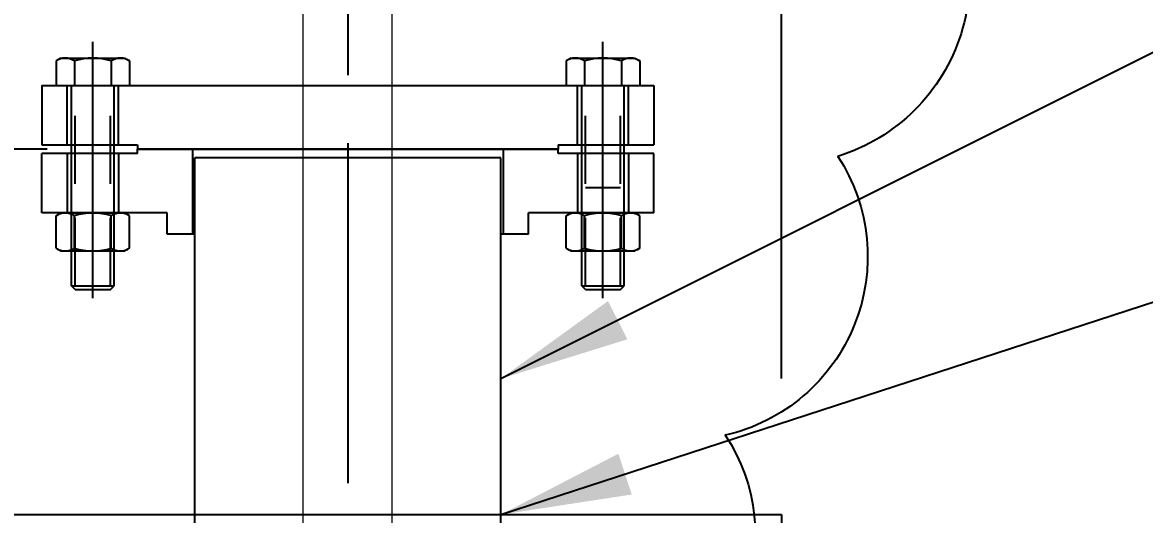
# Model space of a CAD drawing. Extents: x -36 to 1116, y 36 to 900.
# Drawn here: x 151.4 to 200.89, y 550.33 to 572.05 of the extents above; entities that cross this region are included whole.
import ezdxf

# ---------------------------------------------------------------- set-up
doc = ezdxf.new("R2010")
doc.units = 0
doc.header["$LTSCALE"] = 12
doc.header["$MEASUREMENT"] = 0
doc.header["$PDMODE"] = 33
doc.header["$PDSIZE"] = -0.5
doc.linetypes.add('CENTER', pattern=[2, 1.25, -0.25, 0.25, -0.25])
doc.linetypes.add('HIDDEN', pattern=[0.375, 0.25, -0.125])
doc.layers.get('Defpoints').update_dxf_attribs({"linetype": 'CONTINUOUS'})
for name, color, linetype in [('4 PIPE', 7, 'CONTINUOUS'), ('4-150-BLIND', 14, 'CONTINUOUS'), ('4-150-RFSO', 14, 'CONTINUOUS'), ('5-8-11NC-HHBOLT', 32, 'CONTINUOUS'), ('5-8-11NC-HHNUT', 32, 'CONTINUOUS'), ('CENTER', 6, 'CENTER'), ('COVER', 3, 'CONTINUOUS'), ('DIM', 1, 'CONTINUOUS')]:
    doc.layers.add(name, color=color, linetype=linetype)
doc.layers.add('AM_0', color=7, linetype='CONTINUOUS', lineweight=30)
doc.styles.add('ROMANS', font='ROMANS.shx', dxfattribs={"width": 0.85, "height": 5.76})
doc.styles.get("Standard").update_dxf_attribs({"font": 'sanss___.ttf'})
doc.dimstyles.get("Standard").update_dxf_attribs({"dimtxt": 0.18, "dimasz": 0.18, "dimexe": 0.18, "dimexo": 0.0625, "dimgap": 0.09, "dimtad": 0, "dimtih": 1, "dimtoh": 1, "dimdec": 4, "dimzin": 0, "dimdsep": 46, "dimtxsty": 'Standard', "dimcen": 0.09, "dimadec": 0, "dimazin": 0, "dimtfac": 1, "dimtdec": 4, "dimtofl": 0, "dimtmove": 0, "dimatfit": 3, "dimfxl": 1, "dimtolj": 1, "dimtzin": 0, "dimarcsym": 0})

# ---------------------------------------------------------------- blocks, each defined once
blk = doc.blocks.new('*D216')
at = {"layer": 'Defpoints', "color": 0, "transparency": 16777216}
for p in [(158.479, 566.454), (143.985, 546.579), (161.01, 546.579)]:
    blk.add_point(p, dxfattribs=at)
at = {"layer": 'DIM', "color": 0, "lineweight": -2, "transparency": 16777216}
for p, q in [((143.985, 572.214), (143.985, 577.974)), ((152.479, 566.454), (140.985, 566.454)), ((155.01, 546.579), (140.985, 546.579)), ((143.985, 540.819), (143.985, 535.059)), ((143.985, 535.059), (138.225, 535.059))]:
    blk.add_line(p, q, dxfattribs=at)
at = {"layer": 'DIM', "color": 0, "transparency": 16777216}
for points in [[(143.025, 572.214), (144.945, 572.214), (143.985, 566.454)], [(143.025, 540.819), (144.945, 540.819), (143.985, 546.579)]]:
    blk.add_solid(points, dxfattribs=at)
at = {"layer": 'DIM', "color": 0, "transparency": 16777216, "insert": (128.179, 535.059), "char_height": 5.76, "attachment_point": 5, "style": 'ROMANS'}
blk.add_mtext('\\A1;6{\\H1x;\\S5/8;}"', dxfattribs=at)
blk = doc.blocks.new('*D217')
at = {"layer": 'Defpoints', "color": 0, "transparency": 16777216}
for p in [(165.751, 633.877), (165.751, 614.719), (184.876, 550.329)]:
    blk.add_point(p, dxfattribs=at)
at = {"layer": 'DIM', "color": 0, "lineweight": -2, "transparency": 16777216}
for p, q in [((165.751, 620.719), (165.751, 636.877)), ((184.876, 556.329), (184.876, 636.877)), ((159.991, 633.877), (154.231, 633.877)), ((190.636, 633.877), (196.396, 633.877))]:
    blk.add_line(p, q, dxfattribs=at)
at = {"layer": 'DIM', "color": 0, "transparency": 16777216}
for points in [[(159.991, 634.837), (159.991, 632.917), (165.751, 633.877)], [(190.636, 634.837), (190.636, 632.917), (184.876, 633.877)]]:
    blk.add_solid(points, dxfattribs=at)
at = {"layer": 'DIM', "color": 0, "transparency": 16777216, "insert": (144.185, 633.877), "char_height": 5.76, "attachment_point": 5, "style": 'ROMANS'}
blk.add_mtext('\\A1;6{\\H1x;\\S3/8;}"', dxfattribs=at)

msp = doc.modelspace()

# ---------------------------------------------------------------- linework, layer by layer
at = {"layer": '4 PIPE'}
for p, q in [((159.00062, 546.57948), (159.00062, 566.07948)), ((172.50062, 566.07948), (159.00062, 566.07948)), ((172.50062, 546.57948), (172.50062, 566.07948))]:
    msp.add_line(p, q, dxfattribs=at)
at = {"layer": '4-150-BLIND'}
for p, q in [((152.25062, 569.26698), (179.25062, 569.26698)), ((152.25062, 569.26698), (152.25062, 566.64198)), ((153.37562, 566.64198), (153.37562, 569.26698)), ((155.62562, 566.64198), (155.62562, 569.26698)), ((175.87562, 566.64198), (175.87562, 569.26698)), ((178.12562, 566.64198), (178.12562, 569.26698)), ((179.25062, 569.26698), (179.25062, 566.64198)), ((152.25062, 566.64198), (156.46937, 566.64198)), ((156.46937, 566.64198), (156.46937, 566.45448)), ((156.46937, 566.45448), (175.03187, 566.45448)), ((175.03187, 566.64198), (179.25062, 566.64198)), ((175.03187, 566.64198), (175.03187, 566.45448))]:
    msp.add_line(p, q, dxfattribs=at)
at = {"layer": '4-150-RFSO'}
for p, q in [((152.25062, 563.64198), (152.25062, 566.26698)), ((156.46937, 566.26698), (152.25062, 566.26698)), ((153.37562, 566.26698), (153.37562, 563.64198)), ((155.62562, 566.26698), (155.62562, 563.64198)), ((175.03187, 566.45448), (156.46937, 566.45448)), ((156.46937, 566.26698), (156.46937, 566.45448)), ((158.89562, 566.45448), (158.89562, 562.70448)), ((172.60562, 566.45448), (172.60562, 562.70448)), ((175.03187, 566.26698), (175.03187, 566.45448)), ((179.25062, 566.26698), (175.03187, 566.26698)), ((175.87562, 566.26698), (175.87562, 563.64198)), ((178.12562, 566.26698), (178.12562, 563.64198)), ((179.25062, 563.64198), (179.25062, 566.26698)), ((157.78187, 563.64198), (152.25062, 563.64198)), ((157.78187, 562.70448), (157.78187, 563.64198)), ((179.25062, 563.64198), (173.71937, 563.64198)), ((173.71937, 562.70448), (173.71937, 563.64198)), ((159.00062, 562.70448), (157.78187, 562.70448)), ((173.71937, 562.70448), (172.50062, 562.70448))]:
    msp.add_line(p, q, dxfattribs=at)
at = {"layer": '5-8-11NC-HHBOLT'}
for p, q in [((153.09437, 570.47598), (152.87683, 570.35038)), ((152.87683, 570.35038), (152.87683, 569.26698)), ((153.09437, 570.47598), (155.90687, 570.47598)), ((153.68872, 570.35038), (153.68872, 569.26698)), ((155.31252, 570.35038), (155.31252, 569.26698)), ((155.90687, 570.47598), (156.12442, 570.35038)), ((156.12442, 570.35038), (156.12442, 569.26698)), ((175.59437, 570.47598), (175.37683, 570.35038)), ((175.37683, 570.35038), (175.37683, 569.26698)), ((175.59437, 570.47598), (178.40687, 570.47598)), ((176.18872, 570.35038), (176.18872, 569.26698)), ((177.81252, 570.35038), (177.81252, 569.26698)), ((178.40687, 570.47598), (178.62442, 570.35038)), ((178.62442, 570.35038), (178.62442, 569.26698)), ((152.87683, 569.26698), (156.12442, 569.26698)), ((153.56312, 560.42928), (153.56312, 569.26698)), ((155.43812, 560.42928), (155.43812, 569.26698)), ((175.37683, 569.26698), (178.62442, 569.26698)), ((176.06312, 560.42928), (176.06312, 569.26698)), ((177.93812, 560.42928), (177.93812, 569.26698)), ((176.22542, 564.76698), (177.77582, 564.76698)), ((153.56312, 560.42928), (155.43812, 560.42928)), ((153.72542, 560.26698), (153.56312, 560.42928)), ((155.27582, 560.26698), (155.43812, 560.42928)), ((176.06312, 560.42928), (177.93812, 560.42928)), ((176.22542, 560.26698), (176.06312, 560.42928)), ((177.77582, 560.26698), (177.93812, 560.42928)), ((153.72542, 560.26698), (155.27582, 560.26698)), ((176.22542, 560.26698), (177.77582, 560.26698))]:
    msp.add_line(p, q, dxfattribs=at)
at = {"layer": '5-8-11NC-HHBOLT', "linetype": 'HIDDEN'}
for p, q in [((153.72542, 560.42928), (153.72542, 569.26698)), ((155.27582, 560.42928), (155.27582, 569.26698)), ((176.22542, 560.42928), (176.22542, 569.26698)), ((177.77582, 560.42928), (177.77582, 569.26698))]:
    msp.add_line(p, q, dxfattribs=at)
at = {"layer": '5-8-11NC-HHBOLT'}
for centre, radius, start, end in [((153.28277, 569.75716), 0.71883, 55.615753, 124.384247), ((154.50062, 567.78908), 2.6869, 72.412046, 107.587954), ((155.71847, 569.75716), 0.71883, 55.615753, 124.384247), ((175.78277, 569.75716), 0.71883, 55.615753, 124.384247), ((177.00062, 567.78908), 2.6869, 72.412046, 107.587954), ((178.21847, 569.75716), 0.71883, 55.615753, 124.384247)]:
    msp.add_arc(centre, radius, start, end, dxfattribs=at)
at = {"layer": '5-8-11NC-HHNUT'}
for p, q in [((152.87683, 563.51638), (153.09437, 563.64198)), ((152.87683, 562.09058), (152.87683, 563.51638)), ((153.09437, 563.64198), (155.90687, 563.64198)), ((153.68872, 562.09058), (153.68872, 563.51638)), ((155.31252, 562.09058), (155.31252, 563.51638)), ((156.12442, 563.51638), (155.90687, 563.64198)), ((156.12442, 562.09058), (156.12442, 563.51638)), ((175.37683, 563.51638), (175.59437, 563.64198)), ((175.37683, 562.09058), (175.37683, 563.51638)), ((175.59437, 563.64198), (178.40687, 563.64198)), ((176.18872, 562.09058), (176.18872, 563.51638)), ((177.81252, 562.09058), (177.81252, 563.51638)), ((178.62442, 563.51638), (178.40687, 563.64198)), ((178.62442, 562.09058), (178.62442, 563.51638)), ((152.87683, 562.09058), (153.09437, 561.96498)), ((153.09437, 561.96498), (155.90687, 561.96498)), ((156.12442, 562.09058), (155.90687, 561.96498)), ((175.37683, 562.09058), (175.59437, 561.96498)), ((175.59437, 561.96498), (178.40687, 561.96498)), ((178.62442, 562.09058), (178.40687, 561.96498))]:
    msp.add_line(p, q, dxfattribs=at)
for centre, radius, start, end in [((153.28277, 562.92316), 0.71883, 55.615753, 124.384247), ((154.50062, 560.95508), 2.6869, 72.412046, 107.587954), ((155.71847, 562.92316), 0.71883, 55.615753, 124.384247), ((175.78277, 562.92316), 0.71883, 55.615753, 124.384247), ((177.00062, 560.95508), 2.6869, 72.412046, 107.587954), ((178.21847, 562.92316), 0.71883, 55.615753, 124.384247), ((153.28277, 562.68381), 0.71883, 235.615753, 304.384247), ((154.50062, 564.65188), 2.6869, 252.412046, 287.587954), ((155.71847, 562.68381), 0.71883, 235.615753, 304.384247), ((175.78277, 562.68381), 0.71883, 235.615753, 304.384247), ((177.00062, 564.65188), 2.6869, 252.412046, 287.587954), ((178.21847, 562.68381), 0.71883, 235.615753, 304.384247)]:
    msp.add_arc(centre, radius, start, end, dxfattribs=at)
at = {"layer": 'AM_0', "lineweight": 18}
for p, q in [((163.76408, 574.89948), (163.76408, 541.85298)), ((167.70908, 541.85298), (167.70908, 574.89948))]:
    msp.add_line(p, q, dxfattribs=at)
at = {"layer": 'CENTER'}
for p, q in [((165.75062, 590.71933), (165.75062, 234.38669)), ((154.50062, 559.88752), (154.50062, 571.19355)), ((177.00062, 559.88752), (177.00062, 571.19355))]:
    msp.add_line(p, q, dxfattribs=at)
at = {"layer": 'COVER'}
for p, q in [((88.87562, 550.32948), (184.87562, 550.32948)), ((184.87562, 550.32948), (184.87562, 549.57948))]:
    msp.add_line(p, q, dxfattribs=at)
at = {"layer": 'DIM'}
msp.add_lwpolyline([(145.44374, 554.69236, -0.52056705), (143.4988, 567.65095, -0.52056705), (143.4988, 567.65095, -0.52056705), (151.49467, 578.2338, -0.52056705), (151.49467, 578.2338, -0.52056705), (164.02875, 583.20126, -0.52056705), (164.02875, 583.20126, -0.52056705), (179.8044, 584.92907, -0.52056705), (179.8044, 584.92907, -0.52056705), (191.47406, 579.0977, -0.52056705), (191.47406, 579.0977, -0.52056705), (187.36807, 566.13912, -0.52056705), (187.36807, 566.13912, -0.52056705), (182.39766, 553.82846, -0.52056705), (182.39766, 553.82846, -0.52056705), (177.64335, 541.73377, -0.52056705), (177.64335, 541.73377, -0.52056705), (172.45684, 529.63909, -0.52056705), (172.45684, 529.63909, -0.52056705), (159.49055, 529.63909, -0.52056705), (159.49055, 529.63909, -0.52056705), (152.5752, 542.16573, -0.52056705), (152.5752, 542.16573, -0.52056705)], format="xyb", close=True, dxfattribs=at)

# ---------------------------------------------------------------- dimensions: what is measured, and where the dimension line sits
dim = msp.add_linear_dim(base=(165.75062, 633.8765), p1=(184.87562, 550.32948), p2=(165.75062, 614.71933), dimstyle='Standard', override={"dimscale": 48, "dimtxt": 5.76, "dimasz": 0.12, "dimexe": 0.0625, "dimexo": 0.125, "dimgap": 0.1, "dimlfac": 0.333333, "dimzin": 3, "dimlunit": 4, "dimpost": '\\X', "dimtxsty": 'ROMANS', "dimcen": 0}, dxfattribs=at)
dim.commit()
dim.dimension.update_dxf_attribs({"geometry": '*D217', "text_midpoint": (144.18491, 633.8765)})
dim = msp.add_linear_dim(base=(143.98502, 546.57948), p1=(158.47883, 566.45448), p2=(161.01008, 546.57948), angle=90, dimstyle='Standard', override={"dimscale": 48, "dimtxt": 5.76, "dimasz": 0.12, "dimexe": 0.0625, "dimexo": 0.125, "dimgap": 0.1, "dimlfac": 0.333333, "dimzin": 3, "dimlunit": 4, "dimpost": '\\X', "dimtxsty": 'ROMANS', "dimcen": 0}, dxfattribs=at)
dim.commit()
dim.dimension.update_dxf_attribs({"geometry": '*D216', "text_midpoint": (128.1793, 535.05948)})

# ---------------------------------------------------------------- leaders
at = {"layer": 'DIM', "annotation_type": 0, "has_hookline": 1, "hookline_direction": 0, "text_width": 40.10057}
msp.add_leader([(172.50062, 556.32948), (232.78602, 586.54142), (238.54602, 586.54142)], dimstyle='Standard', override={"dimscale": 48, "dimtxt": 5.76, "dimasz": 0.12, "dimexe": 0.0625, "dimexo": 0.125, "dimgap": 0.1, "dimlfac": 0.083333, "dimzin": 3, "dimlunit": 4, "dimpost": '\\X', "dimtxsty": 'ROMANS', "dimcen": 0}, dxfattribs=at)
at = {"layer": 'DIM'}
msp.add_leader([(172.50062, 550.32948), (208.83055, 562.17919)], dimstyle='Standard', override={"dimscale": 48, "dimtxt": 5.76, "dimasz": 0.12, "dimexe": 0.0625, "dimexo": 0.125, "dimgap": 0.1, "dimlfac": 0.333333, "dimzin": 3, "dimlunit": 4, "dimpost": '\\X', "dimtxsty": 'ROMANS', "dimcen": 0}, dxfattribs=at)

doc.saveas('drawing.dxf')
